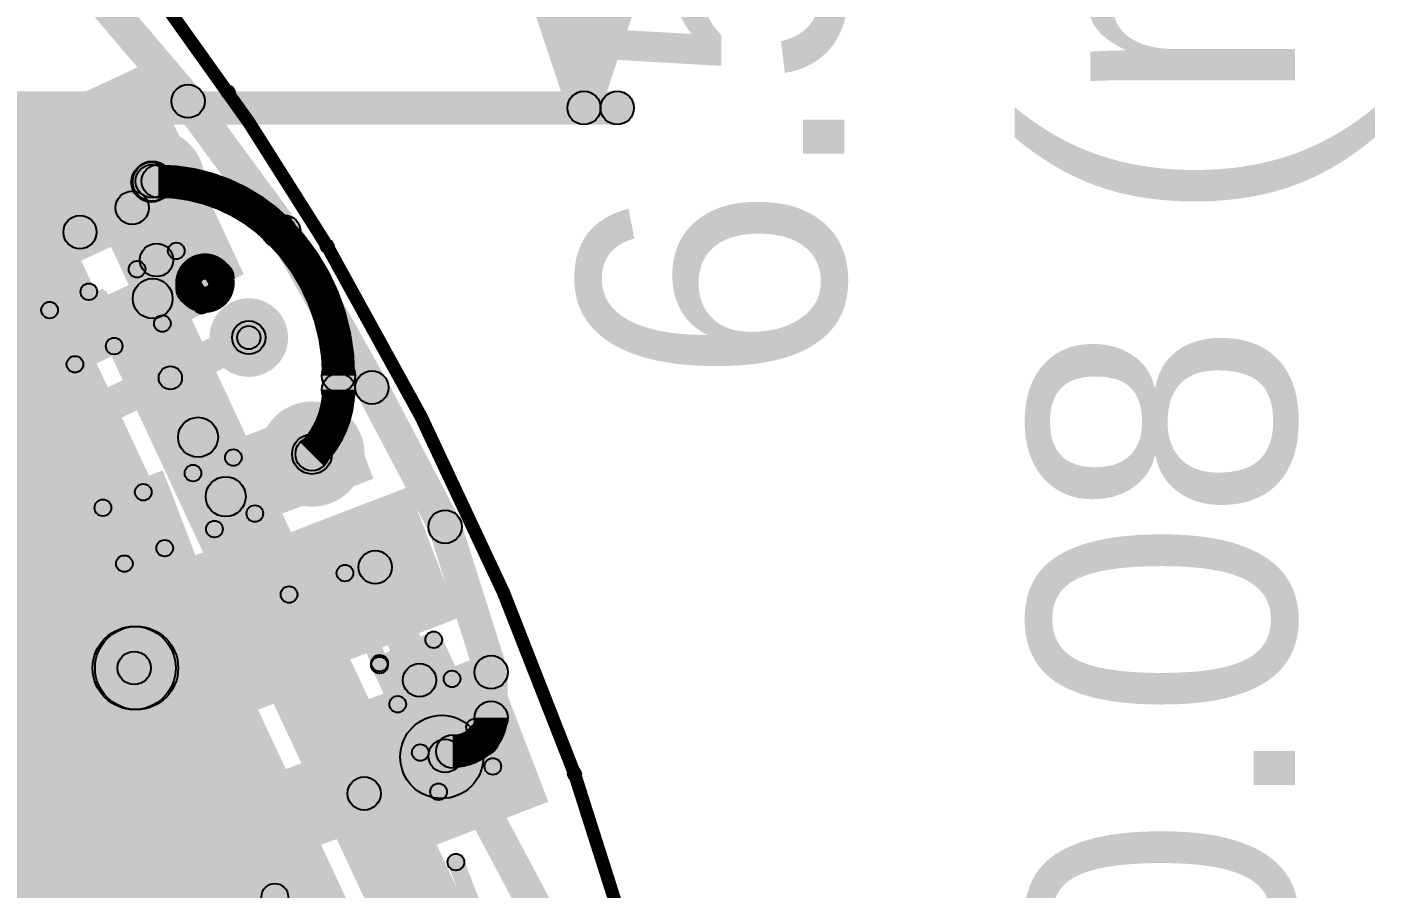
# Model space of a CAD drawing. Header units: millimetres. Extents: x -0.55 to 1.07, y -0.21 to 1.95.
# Drawn here: x 0.6694 to 1.0744, y 0.9516 to 1.2103 of the extents above; entities that cross this region are included whole.
import ezdxf

# ---------------------------------------------------------------- set-up
doc = ezdxf.new("R2010")
doc.units = ezdxf.units.MM
doc.header["$MEASUREMENT"] = 0
for name, color, linetype in [('BottomLayer', 5, 'Continuous'), ('BottomOverlay', 54, 'Continuous'), ('BottomPaste', 16, 'Continuous'), ('BottomSolder', 6, 'Continuous'), ('Mechanical1', 6, 'Continuous'), ('Mechanical2', 216, 'Continuous'), ('TopLayer', 1, 'Continuous'), ('TopOverlay', 2, 'Continuous'), ('TopPaste', 8, 'Continuous'), ('TopSolder', 216, 'Continuous'), ('ViaHoleLayer', 16, 'Continuous')]:
    doc.layers.add(name, color=color, linetype=linetype)

# ---------------------------------------------------------------- blocks, each defined once
blk = doc.blocks.new('48_SMD_M______B_15')
at = {"layer": 'BottomLayer'}
for points in [[(-0.1063, 0.1063), (0.1063, 0.1063), (0.1063, -0.1063), (-0.1063, -0.1063)], [(-0.11929, 0.08169), (-0.1378, 0.08169), (-0.1378, 0.09547), (-0.11929, 0.09547)], [(-0.11929, 0.06201), (-0.1378, 0.06201), (-0.1378, 0.07579), (-0.11929, 0.07579)], [(-0.11929, 0.04232), (-0.1378, 0.04232), (-0.1378, 0.0561), (-0.11929, 0.0561)], [(-0.11929, 0.02264), (-0.1378, 0.02264), (-0.1378, 0.03642), (-0.11929, 0.03642)], [(-0.11929, 0.00295), (-0.1378, 0.00295), (-0.1378, 0.01673), (-0.11929, 0.01673)], [(-0.11929, -0.01673), (-0.1378, -0.01673), (-0.1378, -0.00295), (-0.11929, -0.00295)], [(-0.11929, -0.03642), (-0.1378, -0.03642), (-0.1378, -0.02264), (-0.11929, -0.02264)], [(-0.11929, -0.0561), (-0.1378, -0.0561), (-0.1378, -0.04232), (-0.11929, -0.04232)], [(-0.11929, -0.07579), (-0.1378, -0.07579), (-0.1378, -0.06201), (-0.11929, -0.06201)], [(-0.11929, -0.09547), (-0.1378, -0.09547), (-0.1378, -0.08169), (-0.11929, -0.08169)], [(-0.11929, -0.11516), (-0.1378, -0.11516), (-0.1378, -0.10138), (-0.11929, -0.10138)], [(-0.10138, -0.11929), (-0.10138, -0.1378), (-0.11516, -0.1378), (-0.11516, -0.11929)], [(-0.08169, -0.11929), (-0.08169, -0.1378), (-0.09547, -0.1378), (-0.09547, -0.11929)]]:
    blk.add_hatch(color=5, dxfattribs=at).paths.add_polyline_path(points)
at = {"layer": 'BottomOverlay'}
h = blk.add_hatch(color=54, dxfattribs=at)
edge = h.paths.add_edge_path()
edge.add_arc((-0.15394, -0.11), 0.005, 0, 360)
h = blk.add_hatch(color=54, dxfattribs=at)
edge = h.paths.add_edge_path()
edge.add_arc((-0.14606, -0.11), 0.005, 0, 360)
h = blk.add_hatch(color=54, dxfattribs=at)
edge = h.paths.add_edge_path()
edge.add_arc((-0.13976, -0.12244), 0.005, 0, 360)
for points in [[(-0.13476, -0.13976), (-0.14476, -0.13976), (-0.14476, -0.12244), (-0.13476, -0.12244)], [(-0.12244, -0.13476), (-0.12244, -0.14476), (-0.13976, -0.14476), (-0.13976, -0.13476)]]:
    blk.add_hatch(color=54, dxfattribs=at).paths.add_polyline_path(points)
h = blk.add_hatch(color=54, dxfattribs=at)
edge = h.paths.add_edge_path()
edge.add_arc((-0.13976, -0.13976), 0.005, 0, 360)
h = blk.add_hatch(color=54, dxfattribs=at)
edge = h.paths.add_edge_path()
edge.add_arc((-0.13976, -0.13976), 0.005, 0, 360)
h = blk.add_hatch(color=54, dxfattribs=at)
edge = h.paths.add_edge_path()
edge.add_arc((-0.12244, -0.13976), 0.005, 0, 360)
at = {"layer": 'BottomPaste'}
for points in [[(-0.11929, 0.08169), (-0.1378, 0.08169), (-0.1378, 0.09547), (-0.11929, 0.09547)], [(-0.11929, 0.06201), (-0.1378, 0.06201), (-0.1378, 0.07579), (-0.11929, 0.07579)], [(-0.11929, 0.04232), (-0.1378, 0.04232), (-0.1378, 0.0561), (-0.11929, 0.0561)], [(-0.11929, 0.02264), (-0.1378, 0.02264), (-0.1378, 0.03642), (-0.11929, 0.03642)], [(-0.11929, 0.00295), (-0.1378, 0.00295), (-0.1378, 0.01673), (-0.11929, 0.01673)], [(-0.11929, -0.01673), (-0.1378, -0.01673), (-0.1378, -0.00295), (-0.11929, -0.00295)], [(-0.11929, -0.03642), (-0.1378, -0.03642), (-0.1378, -0.02264), (-0.11929, -0.02264)], [(-0.11929, -0.0561), (-0.1378, -0.0561), (-0.1378, -0.04232), (-0.11929, -0.04232)], [(-0.11929, -0.07579), (-0.1378, -0.07579), (-0.1378, -0.06201), (-0.11929, -0.06201)], [(-0.11929, -0.09547), (-0.1378, -0.09547), (-0.1378, -0.08169), (-0.11929, -0.08169)], [(-0.11929, -0.11516), (-0.1378, -0.11516), (-0.1378, -0.10138), (-0.11929, -0.10138)], [(-0.10138, -0.11929), (-0.10138, -0.1378), (-0.11516, -0.1378), (-0.11516, -0.11929)], [(-0.08169, -0.11929), (-0.08169, -0.1378), (-0.09547, -0.1378), (-0.09547, -0.11929)]]:
    blk.add_hatch(color=16, dxfattribs=at).paths.add_polyline_path(points)
at = {"layer": 'BottomSolder'}
for points in [[(-0.1103, 0.1103), (0.1103, 0.1103), (0.1103, -0.1103), (-0.1103, -0.1103)], [(-0.11529, 0.07769), (-0.1418, 0.07769), (-0.1418, 0.09947), (-0.11529, 0.09947)], [(-0.11529, 0.05801), (-0.1418, 0.05801), (-0.1418, 0.07979), (-0.11529, 0.07979)], [(-0.11529, 0.03832), (-0.1418, 0.03832), (-0.1418, 0.0601), (-0.11529, 0.0601)], [(-0.11529, 0.01864), (-0.1418, 0.01864), (-0.1418, 0.04042), (-0.11529, 0.04042)], [(-0.11529, -0.00105), (-0.1418, -0.00105), (-0.1418, 0.02073), (-0.11529, 0.02073)], [(-0.11529, -0.02073), (-0.1418, -0.02073), (-0.1418, 0.00105), (-0.11529, 0.00105)], [(-0.11529, -0.04042), (-0.1418, -0.04042), (-0.1418, -0.01864), (-0.11529, -0.01864)], [(-0.11529, -0.0601), (-0.1418, -0.0601), (-0.1418, -0.03832), (-0.11529, -0.03832)], [(-0.11529, -0.07979), (-0.1418, -0.07979), (-0.1418, -0.05801), (-0.11529, -0.05801)], [(-0.11529, -0.09947), (-0.1418, -0.09947), (-0.1418, -0.07769), (-0.11529, -0.07769)], [(-0.11529, -0.11916), (-0.1418, -0.11916), (-0.1418, -0.09738), (-0.11529, -0.09738)], [(-0.09738, -0.11529), (-0.09738, -0.1418), (-0.11916, -0.1418), (-0.11916, -0.11529)], [(-0.07769, -0.11529), (-0.07769, -0.1418), (-0.09947, -0.1418), (-0.09947, -0.11529)]]:
    blk.add_hatch(color=6, dxfattribs=at).paths.add_polyline_path(points)
at = {"layer": 'BottomOverlay', "const_width": 0.01}
blk.add_lwpolyline([(-0.14606, -0.11, 1), (-0.15394, -0.11, 1)], format="xyb", close=True, dxfattribs=at)
at = {"layer": 'BottomOverlay'}
for centre in [(-0.15394, -0.11), (-0.14606, -0.11), (-0.13976, -0.12244), (-0.13976, -0.13976), (-0.13976, -0.13976), (-0.12244, -0.13976)]:
    blk.add_circle(centre, 0.005, dxfattribs=at)
blk = doc.blocks.new('U_FL_R_SMT_1_80__24')
at = {"layer": 'TopLayer'}
for points in [[(-0.07913, 0.08366), (-0.03701, 0.08366), (-0.03701, -0.00295), (-0.07913, -0.00295)], [(0.03701, 0.08366), (0.07913, 0.08366), (0.07913, -0.00295), (0.03701, -0.00295)], [(-0.02008, -0.01529), (0.02008, -0.01529), (0.02008, -0.05742), (-0.02008, -0.05742)]]:
    blk.add_hatch(color=1, dxfattribs=at).paths.add_polyline_path(points)
at = {"layer": 'TopOverlay'}
h = blk.add_hatch(color=2, dxfattribs=at)
edge = h.paths.add_edge_path()
edge.add_arc((-0.055, 0.097), 0.0025, 0, 360)
for points in [[(0.058, 0.0995), (0.058, 0.0945), (-0.055, 0.0945), (-0.055, 0.0995)], [(-0.0625, -0.011), (-0.0575, -0.011), (-0.0575, -0.029), (-0.0625, -0.029)], [(0.0595, -0.011), (0.0645, -0.011), (0.0645, -0.029), (0.0595, -0.029)], [(-0.031, -0.0265), (-0.031, -0.0315), (-0.06, -0.0315), (-0.06, -0.0265)], [(0.062, -0.0265), (0.062, -0.0315), (0.033, -0.0315), (0.033, -0.0265)]]:
    blk.add_hatch(color=2, dxfattribs=at).paths.add_polyline_path(points)
h = blk.add_hatch(color=2, dxfattribs=at)
edge = h.paths.add_edge_path()
edge.add_arc((0.058, 0.097), 0.0025, 0, 360)
h = blk.add_hatch(color=2, dxfattribs=at)
edge = h.paths.add_edge_path()
edge.add_arc((-0.06, -0.011), 0.0025, 0, 360)
h = blk.add_hatch(color=2, dxfattribs=at)
edge = h.paths.add_edge_path()
edge.add_arc((0.062, -0.011), 0.0025, 0, 360)
h = blk.add_hatch(color=2, dxfattribs=at)
edge = h.paths.add_edge_path()
edge.add_arc((-0.06, -0.029), 0.0025, 0, 360)
h = blk.add_hatch(color=2, dxfattribs=at)
edge = h.paths.add_edge_path()
edge.add_arc((-0.06, -0.029), 0.0025, 0, 360)
h = blk.add_hatch(color=2, dxfattribs=at)
edge = h.paths.add_edge_path()
edge.add_arc((-0.031, -0.029), 0.0025, 0, 360)
h = blk.add_hatch(color=2, dxfattribs=at)
edge = h.paths.add_edge_path()
edge.add_arc((0.033, -0.029), 0.0025, 0, 360)
h = blk.add_hatch(color=2, dxfattribs=at)
edge = h.paths.add_edge_path()
edge.add_arc((0.062, -0.029), 0.0025, 0, 360)
h = blk.add_hatch(color=2, dxfattribs=at)
edge = h.paths.add_edge_path()
edge.add_arc((0.062, -0.029), 0.0025, 0, 360)
at = {"layer": 'TopPaste'}
for points in [[(-0.07913, 0.08366), (-0.03701, 0.08366), (-0.03701, -0.00295), (-0.07913, -0.00295)], [(0.03701, 0.08366), (0.07913, 0.08366), (0.07913, -0.00295), (0.03701, -0.00295)], [(-0.02008, -0.01529), (0.02008, -0.01529), (0.02008, -0.05742), (-0.02008, -0.05742)]]:
    blk.add_hatch(color=8, dxfattribs=at).paths.add_polyline_path(points)
at = {"layer": 'TopSolder'}
for points in [[(-0.08313, 0.08766), (-0.03301, 0.08766), (-0.03301, -0.00695), (-0.08313, -0.00695)], [(0.03301, 0.08766), (0.08313, 0.08766), (0.08313, -0.00695), (0.03301, -0.00695)], [(-0.02408, -0.01129), (0.02408, -0.01129), (0.02408, -0.06142), (-0.02408, -0.06142)]]:
    blk.add_hatch(color=216, dxfattribs=at).paths.add_polyline_path(points)
at = {"layer": 'TopOverlay'}
for centre in [(-0.055, 0.097), (0.058, 0.097), (-0.06, -0.011), (0.062, -0.011), (-0.06, -0.029), (-0.06, -0.029), (-0.031, -0.029), (0.033, -0.029), (0.062, -0.029), (0.062, -0.029)]:
    blk.add_circle(centre, 0.0025, dxfattribs=at)
blk = doc.blocks.new('CAP_0201_B_26')
at = {"layer": 'BottomLayer'}
for points in [[(-0.01772, 0.00591), (-0.00591, 0.00591), (-0.00591, -0.00591), (-0.01772, -0.00591)], [(0.00591, 0.00591), (0.01772, 0.00591), (0.01772, -0.00591), (0.00591, -0.00591)]]:
    blk.add_hatch(color=5, dxfattribs=at).paths.add_polyline_path(points)
at = {"layer": 'BottomOverlay'}
h = blk.add_hatch(color=54, dxfattribs=at)
edge = h.paths.add_edge_path()
edge.add_arc((-0.021, 0.009), 0.0025, 0, 360)
h = blk.add_hatch(color=54, dxfattribs=at)
edge = h.paths.add_edge_path()
edge.add_arc((-0.021, 0.009), 0.0025, 0, 360)
for points in [[(-0.0235, 0.009), (-0.0185, 0.009), (-0.0185, -0.009), (-0.0235, -0.009)], [(-0.008, 0.0115), (-0.008, 0.0065), (-0.021, 0.0065), (-0.021, 0.0115)], [(0.021, 0.0115), (0.021, 0.0065), (0.008, 0.0065), (0.008, 0.0115)], [(0.0185, 0.009), (0.0235, 0.009), (0.0235, -0.009), (0.0185, -0.009)], [(-0.008, -0.0065), (-0.008, -0.0115), (-0.021, -0.0115), (-0.021, -0.0065)], [(0.021, -0.0065), (0.021, -0.0115), (0.008, -0.0115), (0.008, -0.0065)]]:
    blk.add_hatch(color=54, dxfattribs=at).paths.add_polyline_path(points)
h = blk.add_hatch(color=54, dxfattribs=at)
edge = h.paths.add_edge_path()
edge.add_arc((-0.008, 0.009), 0.0025, 0, 360)
h = blk.add_hatch(color=54, dxfattribs=at)
edge = h.paths.add_edge_path()
edge.add_arc((0.008, 0.009), 0.0025, 0, 360)
h = blk.add_hatch(color=54, dxfattribs=at)
edge = h.paths.add_edge_path()
edge.add_arc((0.021, 0.009), 0.0025, 0, 360)
h = blk.add_hatch(color=54, dxfattribs=at)
edge = h.paths.add_edge_path()
edge.add_arc((0.021, 0.009), 0.0025, 0, 360)
h = blk.add_hatch(color=54, dxfattribs=at)
edge = h.paths.add_edge_path()
edge.add_arc((-0.021, -0.009), 0.0025, 0, 360)
h = blk.add_hatch(color=54, dxfattribs=at)
edge = h.paths.add_edge_path()
edge.add_arc((-0.021, -0.009), 0.0025, 0, 360)
h = blk.add_hatch(color=54, dxfattribs=at)
edge = h.paths.add_edge_path()
edge.add_arc((-0.008, -0.009), 0.0025, 0, 360)
h = blk.add_hatch(color=54, dxfattribs=at)
edge = h.paths.add_edge_path()
edge.add_arc((0.008, -0.009), 0.0025, 0, 360)
h = blk.add_hatch(color=54, dxfattribs=at)
edge = h.paths.add_edge_path()
edge.add_arc((0.021, -0.009), 0.0025, 0, 360)
h = blk.add_hatch(color=54, dxfattribs=at)
edge = h.paths.add_edge_path()
edge.add_arc((0.021, -0.009), 0.0025, 0, 360)
at = {"layer": 'BottomPaste'}
for points in [[(-0.01772, 0.00591), (-0.00591, 0.00591), (-0.00591, -0.00591), (-0.01772, -0.00591)], [(0.00591, 0.00591), (0.01772, 0.00591), (0.01772, -0.00591), (0.00591, -0.00591)]]:
    blk.add_hatch(color=16, dxfattribs=at).paths.add_polyline_path(points)
at = {"layer": 'BottomSolder'}
for points in [[(-0.01988, 0.00807), (-0.00374, 0.00807), (-0.00374, -0.00807), (-0.01988, -0.00807)], [(0.00374, 0.00807), (0.01988, 0.00807), (0.01988, -0.00807), (0.00374, -0.00807)]]:
    blk.add_hatch(color=6, dxfattribs=at).paths.add_polyline_path(points)
at = {"layer": 'BottomOverlay'}
for centre in [(-0.021, 0.009), (-0.021, 0.009), (-0.008, 0.009), (0.008, 0.009), (0.021, 0.009), (0.021, 0.009), (-0.021, -0.009), (-0.021, -0.009), (-0.008, -0.009), (0.008, -0.009), (0.021, -0.009), (0.021, -0.009)]:
    blk.add_circle(centre, 0.0025, dxfattribs=at)
blk = doc.blocks.new('CAP_0201_27')
at = {"layer": 'TopLayer'}
for points in [[(-0.01772, 0.00591), (-0.00591, 0.00591), (-0.00591, -0.00591), (-0.01772, -0.00591)], [(0.00591, 0.00591), (0.01772, 0.00591), (0.01772, -0.00591), (0.00591, -0.00591)]]:
    blk.add_hatch(color=1, dxfattribs=at).paths.add_polyline_path(points)
at = {"layer": 'TopOverlay'}
h = blk.add_hatch(color=2, dxfattribs=at)
edge = h.paths.add_edge_path()
edge.add_arc((-0.021, 0.009), 0.0025, 0, 360)
h = blk.add_hatch(color=2, dxfattribs=at)
edge = h.paths.add_edge_path()
edge.add_arc((-0.021, 0.009), 0.0025, 0, 360)
for points in [[(-0.0185, -0.009), (-0.0235, -0.009), (-0.0235, 0.009), (-0.0185, 0.009)], [(-0.008, 0.0115), (-0.008, 0.0065), (-0.021, 0.0065), (-0.021, 0.0115)], [(0.021, 0.0115), (0.021, 0.0065), (0.008, 0.0065), (0.008, 0.0115)], [(0.0235, -0.009), (0.0185, -0.009), (0.0185, 0.009), (0.0235, 0.009)], [(-0.008, -0.0065), (-0.008, -0.0115), (-0.021, -0.0115), (-0.021, -0.0065)], [(0.021, -0.0065), (0.021, -0.0115), (0.008, -0.0115), (0.008, -0.0065)]]:
    blk.add_hatch(color=2, dxfattribs=at).paths.add_polyline_path(points)
h = blk.add_hatch(color=2, dxfattribs=at)
edge = h.paths.add_edge_path()
edge.add_arc((-0.008, 0.009), 0.0025, 0, 360)
h = blk.add_hatch(color=2, dxfattribs=at)
edge = h.paths.add_edge_path()
edge.add_arc((0.008, 0.009), 0.0025, 0, 360)
h = blk.add_hatch(color=2, dxfattribs=at)
edge = h.paths.add_edge_path()
edge.add_arc((0.021, 0.009), 0.0025, 0, 360)
h = blk.add_hatch(color=2, dxfattribs=at)
edge = h.paths.add_edge_path()
edge.add_arc((0.021, 0.009), 0.0025, 0, 360)
h = blk.add_hatch(color=2, dxfattribs=at)
edge = h.paths.add_edge_path()
edge.add_arc((-0.021, -0.009), 0.0025, 0, 360)
h = blk.add_hatch(color=2, dxfattribs=at)
edge = h.paths.add_edge_path()
edge.add_arc((-0.021, -0.009), 0.0025, 0, 360)
h = blk.add_hatch(color=2, dxfattribs=at)
edge = h.paths.add_edge_path()
edge.add_arc((-0.008, -0.009), 0.0025, 0, 360)
h = blk.add_hatch(color=2, dxfattribs=at)
edge = h.paths.add_edge_path()
edge.add_arc((0.008, -0.009), 0.0025, 0, 360)
h = blk.add_hatch(color=2, dxfattribs=at)
edge = h.paths.add_edge_path()
edge.add_arc((0.021, -0.009), 0.0025, 0, 360)
h = blk.add_hatch(color=2, dxfattribs=at)
edge = h.paths.add_edge_path()
edge.add_arc((0.021, -0.009), 0.0025, 0, 360)
at = {"layer": 'TopPaste'}
for points in [[(-0.01772, 0.00591), (-0.00591, 0.00591), (-0.00591, -0.00591), (-0.01772, -0.00591)], [(0.00591, 0.00591), (0.01772, 0.00591), (0.01772, -0.00591), (0.00591, -0.00591)]]:
    blk.add_hatch(color=8, dxfattribs=at).paths.add_polyline_path(points)
at = {"layer": 'TopSolder'}
for points in [[(-0.01988, 0.00807), (-0.00374, 0.00807), (-0.00374, -0.00807), (-0.01988, -0.00807)], [(0.00374, 0.00807), (0.01988, 0.00807), (0.01988, -0.00807), (0.00374, -0.00807)]]:
    blk.add_hatch(color=216, dxfattribs=at).paths.add_polyline_path(points)
at = {"layer": 'TopOverlay'}
for centre in [(-0.021, 0.009), (-0.021, 0.009), (-0.008, 0.009), (0.008, 0.009), (0.021, 0.009), (0.021, 0.009), (-0.021, -0.009), (-0.021, -0.009), (-0.008, -0.009), (0.008, -0.009), (0.021, -0.009), (0.021, -0.009)]:
    blk.add_circle(centre, 0.0025, dxfattribs=at)
blk = doc.blocks.new('CAP_0201_31')
at = {"layer": 'TopLayer'}
for points in [[(-0.01772, 0.00591), (-0.00591, 0.00591), (-0.00591, -0.00591), (-0.01772, -0.00591)], [(0.00591, 0.00591), (0.01772, 0.00591), (0.01772, -0.00591), (0.00591, -0.00591)]]:
    blk.add_hatch(color=1, dxfattribs=at).paths.add_polyline_path(points)
at = {"layer": 'TopOverlay'}
h = blk.add_hatch(color=2, dxfattribs=at)
edge = h.paths.add_edge_path()
edge.add_arc((-0.021, 0.009), 0.0025, 0, 360)
h = blk.add_hatch(color=2, dxfattribs=at)
edge = h.paths.add_edge_path()
edge.add_arc((-0.021, 0.009), 0.0025, 0, 360)
for points in [[(-0.0185, -0.009), (-0.0235, -0.009), (-0.0235, 0.009), (-0.0185, 0.009)], [(-0.008, 0.0115), (-0.008, 0.0065), (-0.021, 0.0065), (-0.021, 0.0115)], [(0.021, 0.0115), (0.021, 0.0065), (0.008, 0.0065), (0.008, 0.0115)], [(0.0235, -0.009), (0.0185, -0.009), (0.0185, 0.009), (0.0235, 0.009)], [(-0.008, -0.0065), (-0.008, -0.0115), (-0.021, -0.0115), (-0.021, -0.0065)], [(0.021, -0.0065), (0.021, -0.0115), (0.008, -0.0115), (0.008, -0.0065)]]:
    blk.add_hatch(color=2, dxfattribs=at).paths.add_polyline_path(points)
h = blk.add_hatch(color=2, dxfattribs=at)
edge = h.paths.add_edge_path()
edge.add_arc((-0.008, 0.009), 0.0025, 0, 360)
h = blk.add_hatch(color=2, dxfattribs=at)
edge = h.paths.add_edge_path()
edge.add_arc((0.008, 0.009), 0.0025, 0, 360)
h = blk.add_hatch(color=2, dxfattribs=at)
edge = h.paths.add_edge_path()
edge.add_arc((0.021, 0.009), 0.0025, 0, 360)
h = blk.add_hatch(color=2, dxfattribs=at)
edge = h.paths.add_edge_path()
edge.add_arc((0.021, 0.009), 0.0025, 0, 360)
h = blk.add_hatch(color=2, dxfattribs=at)
edge = h.paths.add_edge_path()
edge.add_arc((-0.021, -0.009), 0.0025, 0, 360)
h = blk.add_hatch(color=2, dxfattribs=at)
edge = h.paths.add_edge_path()
edge.add_arc((-0.021, -0.009), 0.0025, 0, 360)
h = blk.add_hatch(color=2, dxfattribs=at)
edge = h.paths.add_edge_path()
edge.add_arc((-0.008, -0.009), 0.0025, 0, 360)
h = blk.add_hatch(color=2, dxfattribs=at)
edge = h.paths.add_edge_path()
edge.add_arc((0.008, -0.009), 0.0025, 0, 360)
h = blk.add_hatch(color=2, dxfattribs=at)
edge = h.paths.add_edge_path()
edge.add_arc((0.021, -0.009), 0.0025, 0, 360)
h = blk.add_hatch(color=2, dxfattribs=at)
edge = h.paths.add_edge_path()
edge.add_arc((0.021, -0.009), 0.0025, 0, 360)
at = {"layer": 'TopPaste'}
for points in [[(-0.01772, 0.00591), (-0.00591, 0.00591), (-0.00591, -0.00591), (-0.01772, -0.00591)], [(0.00591, 0.00591), (0.01772, 0.00591), (0.01772, -0.00591), (0.00591, -0.00591)]]:
    blk.add_hatch(color=8, dxfattribs=at).paths.add_polyline_path(points)
at = {"layer": 'TopSolder'}
for points in [[(-0.01988, 0.00807), (-0.00374, 0.00807), (-0.00374, -0.00807), (-0.01988, -0.00807)], [(0.00374, 0.00807), (0.01988, 0.00807), (0.01988, -0.00807), (0.00374, -0.00807)]]:
    blk.add_hatch(color=216, dxfattribs=at).paths.add_polyline_path(points)
at = {"layer": 'TopOverlay'}
for centre in [(-0.021, 0.009), (-0.021, 0.009), (-0.008, 0.009), (0.008, 0.009), (0.021, 0.009), (0.021, 0.009), (-0.021, -0.009), (-0.021, -0.009), (-0.008, -0.009), (0.008, -0.009), (0.021, -0.009), (0.021, -0.009)]:
    blk.add_circle(centre, 0.0025, dxfattribs=at)

msp = doc.modelspace()

# ---------------------------------------------------------------- hatches: boundary and pattern name
at = {"layer": 'BottomLayer'}
for points in [[(0.68779, 1.21557), (0.69541, 1.22205), (0.72159, 1.19124), (0.71397, 1.18476)], [(0.71375, 1.18504), (0.7218, 1.19096), (0.75062, 1.15177), (0.74257, 1.14585)], [(0.70276, 1.15976), (0.71124, 1.16824), (0.71136, 1.16812), (0.70288, 1.15964)], [(0.71312, 1.12873), (0.70112, 1.12873), (0.70112, 1.16388), (0.71312, 1.16388)], [(0.74224, 1.14636), (0.75095, 1.15127), (0.77735, 1.10446), (0.76865, 1.09954)], [(0.71404, 1.10178), (0.71084, 1.108), (0.7344, 1.12011), (0.7376, 1.11389)], [(0.76857, 1.09967), (0.77743, 1.10433), (0.79942, 1.0625), (0.79057, 1.05785)], [(0.71532, 1.08451), (0.7262, 1.08958), (0.73452, 1.07174), (0.72364, 1.06667)], [(0.73173, 1.06383), (0.72642, 1.07459), (0.75234, 1.08738), (0.75766, 1.07662)], [(0.79022, 1.05867), (0.79976, 1.06168), (0.81359, 1.01794), (0.80406, 1.01493)], [(0.76935, 1.04617), (0.77865, 1.04983), (0.79197, 1.01591), (0.78266, 1.01225)], [(0.81382, 1.00275), (0.80382, 1.00275), (0.80382, 1.01643), (0.81382, 1.01643)], [(0.77278, 0.97547), (0.76857, 0.98454), (0.79289, 0.99583), (0.7971, 0.98676)], [(0.79288, 0.99033), (0.80172, 0.99501), (0.83542, 0.93134), (0.82658, 0.92666)]]:
    msp.add_hatch(color=5, dxfattribs=at).paths.add_polyline_path(points)
h = msp.add_hatch(color=5, dxfattribs=at)
edge = h.paths.add_edge_path()
edge.add_arc((0.71778, 1.188), 0.005, 0, 360)
h = msp.add_hatch(color=5, dxfattribs=at)
edge = h.paths.add_edge_path()
edge.add_arc((0.71778, 1.188), 0.005, 0, 360)
h = msp.add_hatch(color=5, dxfattribs=at)
edge = h.paths.add_edge_path()
edge.add_arc((0.707, 1.164), 0.01181, 0, 360)
h = msp.add_hatch(color=5, dxfattribs=at)
edge = h.paths.add_edge_path()
edge.add_arc((0.707, 1.164), 0.006, 0, 360)
h = msp.add_hatch(color=5, dxfattribs=at)
edge = h.paths.add_edge_path()
edge.add_arc((0.70712, 1.16388), 0.006, 0, 360)
h = msp.add_hatch(color=5, dxfattribs=at)
edge = h.paths.add_edge_path()
edge.add_arc((0.70712, 1.16388), 0.006, 0, 360)
h = msp.add_hatch(color=5, dxfattribs=at)
edge = h.paths.add_edge_path()
edge.add_arc((0.74659, 1.14881), 0.005, 0, 360)
h = msp.add_hatch(color=5, dxfattribs=at)
edge = h.paths.add_edge_path()
edge.add_arc((0.74659, 1.14881), 0.005, 0, 360)
h = msp.add_hatch(color=5, dxfattribs=at)
edge = h.paths.add_edge_path()
edge.add_arc((0.70712, 1.12873), 0.006, 0, 360)
h = msp.add_hatch(color=5, dxfattribs=at)
edge = h.paths.add_edge_path()
edge.add_arc((0.736, 1.117), 0.01181, 0, 360)
h = msp.add_hatch(color=5, dxfattribs=at)
edge = h.paths.add_edge_path()
edge.add_arc((0.736, 1.117), 0.0035, 0, 360)
h = msp.add_hatch(color=5, dxfattribs=at)
edge = h.paths.add_edge_path()
edge.add_arc((0.71244, 1.10489), 0.0035, 0, 360)
h = msp.add_hatch(color=5, dxfattribs=at)
edge = h.paths.add_edge_path()
edge.add_arc((0.773, 1.102), 0.005, 0, 360)
h = msp.add_hatch(color=5, dxfattribs=at)
edge = h.paths.add_edge_path()
edge.add_arc((0.773, 1.102), 0.005, 0, 360)
h = msp.add_hatch(color=5, dxfattribs=at)
edge = h.paths.add_edge_path()
edge.add_arc((0.755, 1.082), 0.01181, 0, 360)
h = msp.add_hatch(color=5, dxfattribs=at)
edge = h.paths.add_edge_path()
edge.add_arc((0.72076, 1.08705), 0.006, 0, 360)
h = msp.add_hatch(color=5, dxfattribs=at)
edge = h.paths.add_edge_path()
edge.add_arc((0.755, 1.082), 0.006, 0, 360)
h = msp.add_hatch(color=5, dxfattribs=at)
edge = h.paths.add_edge_path()
edge.add_arc((0.72908, 1.06921), 0.006, 0, 360)
h = msp.add_hatch(color=5, dxfattribs=at)
edge = h.paths.add_edge_path()
edge.add_arc((0.72908, 1.06921), 0.006, 0, 360)
h = msp.add_hatch(color=5, dxfattribs=at)
edge = h.paths.add_edge_path()
edge.add_arc((0.79499, 1.06017), 0.005, 0, 360)
h = msp.add_hatch(color=5, dxfattribs=at)
edge = h.paths.add_edge_path()
edge.add_arc((0.79499, 1.06017), 0.005, 0, 360)
h = msp.add_hatch(color=5, dxfattribs=at)
edge = h.paths.add_edge_path()
edge.add_arc((0.774, 1.048), 0.01181, 0, 360)
h = msp.add_hatch(color=5, dxfattribs=at)
edge = h.paths.add_edge_path()
edge.add_arc((0.658, 1.045), 0.01181, 0, 360)
h = msp.add_hatch(color=5, dxfattribs=at)
edge = h.paths.add_edge_path()
edge.add_arc((0.774, 1.048), 0.005, 0, 360)
h = msp.add_hatch(color=5, dxfattribs=at)
edge = h.paths.add_edge_path()
edge.add_arc((0.80882, 1.01643), 0.005, 0, 360)
h = msp.add_hatch(color=5, dxfattribs=at)
edge = h.paths.add_edge_path()
edge.add_arc((0.80882, 1.01643), 0.005, 0, 360)
h = msp.add_hatch(color=5, dxfattribs=at)
edge = h.paths.add_edge_path()
edge.add_arc((0.78731, 1.01408), 0.005, 0, 360)
h = msp.add_hatch(color=5, dxfattribs=at)
edge = h.paths.add_edge_path()
edge.add_arc((0.80882, 1.00275), 0.005, 0, 360)
h = msp.add_hatch(color=5, dxfattribs=at)
edge = h.paths.add_edge_path()
edge.add_arc((0.80882, 1.00275), 0.005, 0, 360)
h = msp.add_hatch(color=5, dxfattribs=at)
edge = h.paths.add_edge_path()
edge.add_arc((0.80617, 0.99635), 0.005, 0, 360)
h = msp.add_hatch(color=5, dxfattribs=at)
edge = h.paths.add_edge_path()
edge.add_arc((0.80617, 0.99635), 0.005, 0, 360)
h = msp.add_hatch(color=5, dxfattribs=at)
edge = h.paths.add_edge_path()
edge.add_arc((0.7973, 0.99267), 0.005, 0, 360)
h = msp.add_hatch(color=5, dxfattribs=at)
edge = h.paths.add_edge_path()
edge.add_arc((0.7973, 0.99267), 0.005, 0, 360)
h = msp.add_hatch(color=5, dxfattribs=at)
edge = h.paths.add_edge_path()
edge.add_arc((0.79499, 0.9913), 0.005, 0, 360)
h = msp.add_hatch(color=5, dxfattribs=at)
edge = h.paths.add_edge_path()
edge.add_arc((0.77068, 0.98), 0.005, 0, 360)
at = {"layer": 'BottomSolder'}
h = msp.add_hatch(color=6, dxfattribs=at)
edge = h.paths.add_edge_path()
edge.add_arc((0.707, 1.164), 0.01581, 0, 360)
h = msp.add_hatch(color=6, dxfattribs=at)
edge = h.paths.add_edge_path()
edge.add_arc((0.755, 1.082), 0.01581, 0, 360)
h = msp.add_hatch(color=6, dxfattribs=at)
edge = h.paths.add_edge_path()
edge.add_arc((0.774, 1.048), 0.01581, 0, 360)
h = msp.add_hatch(color=6, dxfattribs=at)
edge = h.paths.add_edge_path()
edge.add_arc((0.658, 1.045), 0.01581, 0, 360)
at = {"layer": 'Mechanical1'}
for points in [[(0.84174, 1.186), (0.83174, 1.186), (0.83174, 1.31474), (0.84174, 1.31474)], [(0.812, 1.24442), (0.82148, 1.24758), (0.84148, 1.18758), (0.832, 1.18442)], [(0.84148, 1.18442), (0.832, 1.18758), (0.852, 1.24758), (0.86148, 1.24442)], [(0.32871, 1.181), (0.32871, 1.191), (0.84674, 1.191), (0.84674, 1.181)]]:
    msp.add_hatch(color=6, dxfattribs=at).paths.add_polyline_path(points)
h = msp.add_hatch(color=6, dxfattribs=at)
edge = h.paths.add_edge_path()
edge.add_arc((0.83674, 1.186), 0.005, 0, 360)
h = msp.add_hatch(color=6, dxfattribs=at)
edge = h.paths.add_edge_path()
edge.add_arc((0.83674, 1.186), 0.005, 0, 360)
h = msp.add_hatch(color=6, dxfattribs=at)
edge = h.paths.add_edge_path()
edge.add_arc((0.83674, 1.186), 0.005, 0, 360)
h = msp.add_hatch(color=6, dxfattribs=at)
edge = h.paths.add_edge_path()
edge.add_arc((0.84674, 1.186), 0.005, 0, 360)
at = {"layer": 'Mechanical2'}
h = msp.add_hatch(color=216, dxfattribs=at)
edge = h.paths.add_edge_path()
edge.add_arc((0.72982, 1.19077), 0.00197, 0, 360)
h = msp.add_hatch(color=216, dxfattribs=at)
edge = h.paths.add_edge_path()
edge.add_arc((0.72983, 1.19077), 0.00197, 0, 360)
msp.add_hatch(color=216, dxfattribs=at).paths.add_polyline_path([(0.73024, 1.18884), (0.72939, 1.19269), (0.72941, 1.19269), (0.73026, 1.18885)])
h = msp.add_hatch(color=216, dxfattribs=at)
edge = h.paths.add_edge_path()
edge.add_arc((0.75955, 1.14449), 0.00197, 0, 360)
h = msp.add_hatch(color=216, dxfattribs=at)
edge = h.paths.add_edge_path()
edge.add_arc((0.75955, 1.14449), 0.00197, 0, 360)
h = msp.add_hatch(color=216, dxfattribs=at)
edge = h.paths.add_edge_path()
edge.add_arc((0.83388, 0.98596), 0.00197, 0, 360)
h = msp.add_hatch(color=216, dxfattribs=at)
edge = h.paths.add_edge_path()
edge.add_arc((0.83388, 0.98596), 0.00197, 0, 360)
at = {"layer": 'TopLayer'}
for points in [[(0.45746, 1.03371), (0.72422, 1.15809), (0.70498, 1.19934), (0.43823, 1.07495)], [(0.66167, 1.1577), (0.66167, 1.1697), (0.7067, 1.1697), (0.7067, 1.1577)], [(0.66238, 1.158), (0.66238, 1.17), (0.707, 1.17), (0.707, 1.158)], [(0.707, 1.159), (0.707, 1.169), (0.70879, 1.169), (0.70879, 1.159)], [(0.7049, 1.12221), (0.73452, 1.13602), (0.72079, 1.16546), (0.69117, 1.15165)], [(0.48012, 1.01613), (0.69914, 1.11826), (0.69309, 1.13124), (0.47407, 1.0291)], [(0.58742, 1.0395), (0.58306, 1.0485), (0.73382, 1.1215), (0.73818, 1.1125)], [(0.768, 1.10131), (0.758, 1.10131), (0.758, 1.10553), (0.768, 1.10553)], [(0.76421, 1.09868), (0.71559, 1.08001), (0.72482, 1.05595), (0.77345, 1.07462)], [(0.72813, 1.03036), (0.71018, 1.07712), (0.64234, 1.05108), (0.66029, 1.00432)], [(0.78398, 1.07212), (0.72423, 1.04919), (0.73934, 1.00984), (0.79908, 1.03278)], [(0.71029, 1.06841), (0.69488, 1.06122), (0.71559, 1.01682), (0.731, 1.024)], [(0.70158, 1.00522), (0.70158, 1.03022), (0.7023, 1.03022), (0.7023, 1.00522)], [(0.6536, 0.99395), (0.65002, 1.00329), (0.69978, 1.02239), (0.70337, 1.01306)], [(0.62646, 0.91724), (0.61797, 0.94076), (0.78976, 1.00276), (0.79824, 0.97924)], [(0.65516, 0.91272), (0.65244, 0.92024), (0.74248, 0.95274), (0.7452, 0.94521)]]:
    msp.add_hatch(color=1, dxfattribs=at).paths.add_polyline_path(points)
h = msp.add_hatch(color=1, dxfattribs=at)
edge = h.paths.add_edge_path()
edge.add_arc((0.707, 1.164), 0.01181, 0, 360)
h = msp.add_hatch(color=1, dxfattribs=at)
edge = h.paths.add_edge_path()
edge.add_arc((0.7067, 1.1637), 0.006, 0, 360)
h = msp.add_hatch(color=1, dxfattribs=at)
edge = h.paths.add_edge_path()
edge.add_arc((0.707, 1.164), 0.006, 0, 360)
h = msp.add_hatch(color=1, dxfattribs=at)
edge = h.paths.add_edge_path()
edge.add_arc((0.707, 1.164), 0.005, 0, 360)
h = msp.add_hatch(color=1, dxfattribs=at)
edge = h.paths.add_edge_path()
edge.add_arc((0.70879, 1.164), 0.005, 0, 360)
h = msp.add_hatch(color=1, dxfattribs=at)
edge = h.paths.add_edge_path()
edge.add_arc((0.70879, 1.164), 0.005, 0, 360)
h = msp.add_hatch(color=1, dxfattribs=at)
edge = h.paths.add_edge_path()
edge.add_arc((0.74499, 1.14901), 0.005, 0, 360)
h = msp.add_hatch(color=1, dxfattribs=at)
edge = h.paths.add_edge_path()
edge.add_arc((0.74499, 1.14901), 0.005, 0, 360)
h = msp.add_hatch(color=1, dxfattribs=at)
edge = h.paths.add_edge_path()
edge.add_arc((0.745, 1.149), 0.005, 0, 360)
h = msp.add_hatch(color=1, dxfattribs=at)
edge = h.paths.add_edge_path()
edge.add_arc((0.745, 1.149), 0.005, 0, 360)
h = msp.add_hatch(color=1, dxfattribs=at)
edge = h.paths.add_edge_path()
edge.add_arc((0.736, 1.117), 0.01181, 0, 360)
h = msp.add_hatch(color=1, dxfattribs=at)
edge = h.paths.add_edge_path()
edge.add_arc((0.736, 1.117), 0.005, 0, 360)
h = msp.add_hatch(color=1, dxfattribs=at)
edge = h.paths.add_edge_path()
edge.add_arc((0.763, 1.10553), 0.005, 0, 360)
h = msp.add_hatch(color=1, dxfattribs=at)
edge = h.paths.add_edge_path()
edge.add_arc((0.763, 1.10553), 0.005, 0, 360)
h = msp.add_hatch(color=1, dxfattribs=at)
edge = h.paths.add_edge_path()
edge.add_arc((0.763, 1.10131), 0.005, 0, 360)
h = msp.add_hatch(color=1, dxfattribs=at)
edge = h.paths.add_edge_path()
edge.add_arc((0.763, 1.10131), 0.005, 0, 360)
h = msp.add_hatch(color=1, dxfattribs=at)
edge = h.paths.add_edge_path()
edge.add_arc((0.755, 1.082), 0.01181, 0, 360)
h = msp.add_hatch(color=1, dxfattribs=at)
edge = h.paths.add_edge_path()
edge.add_arc((0.755, 1.082), 0.005, 0, 360)
h = msp.add_hatch(color=1, dxfattribs=at)
edge = h.paths.add_edge_path()
edge.add_arc((0.774, 1.048), 0.01181, 0, 360)
h = msp.add_hatch(color=1, dxfattribs=at)
edge = h.paths.add_edge_path()
edge.add_arc((0.658, 1.045), 0.01181, 0, 360)
h = msp.add_hatch(color=1, dxfattribs=at)
edge = h.paths.add_edge_path()
edge.add_arc((0.70158, 1.01772), 0.0125, 0, 360)
h = msp.add_hatch(color=1, dxfattribs=at)
edge = h.paths.add_edge_path()
edge.add_arc((0.7023, 1.01772), 0.0125, 0, 360)
h = msp.add_hatch(color=1, dxfattribs=at)
edge = h.paths.add_edge_path()
edge.add_arc((0.70158, 1.01772), 0.005, 0, 360)
h = msp.add_hatch(color=1, dxfattribs=at)
edge = h.paths.add_edge_path()
edge.add_arc((0.794, 0.991), 0.0125, 0, 360)
h = msp.add_hatch(color=1, dxfattribs=at)
edge = h.paths.add_edge_path()
edge.add_arc((0.74384, 0.94898), 0.004, 0, 360)
at = {"layer": 'TopOverlay'}
h = msp.add_hatch(color=2, dxfattribs=at)
edge = h.paths.add_edge_path()
edge.add_arc((0.72982, 1.19077), 0.00197, 0, 360)
h = msp.add_hatch(color=2, dxfattribs=at)
edge = h.paths.add_edge_path()
edge.add_arc((0.72983, 1.19077), 0.00197, 0, 360)
msp.add_hatch(color=2, dxfattribs=at).paths.add_polyline_path([(0.73024, 1.18884), (0.72939, 1.19269), (0.72941, 1.19269), (0.73026, 1.18885)])
h = msp.add_hatch(color=2, dxfattribs=at)
edge = h.paths.add_edge_path()
edge.add_arc((0.75955, 1.14449), 0.00197, 0, 360)
h = msp.add_hatch(color=2, dxfattribs=at)
edge = h.paths.add_edge_path()
edge.add_arc((0.75956, 1.14449), 0.00197, 0, 360)
h = msp.add_hatch(color=2, dxfattribs=at)
edge = h.paths.add_edge_path()
edge.add_arc((0.75955, 1.14449), 0.00197, 0, 360)
h = msp.add_hatch(color=2, dxfattribs=at)
edge = h.paths.add_edge_path()
edge.add_arc((0.75956, 1.14449), 0.00197, 0, 360)
h = msp.add_hatch(color=2, dxfattribs=at)
edge = h.paths.add_edge_path()
edge.add_arc((0.75957, 1.14449), 0.00197, 0, 360)
h = msp.add_hatch(color=2, dxfattribs=at)
edge = h.paths.add_edge_path()
edge.add_arc((0.75957, 1.14449), 0.00197, 0, 360)
h = msp.add_hatch(color=2, dxfattribs=at)
edge = h.paths.add_edge_path()
edge.add_arc((0.83388, 0.98596), 0.00197, 0, 360)
h = msp.add_hatch(color=2, dxfattribs=at)
edge = h.paths.add_edge_path()
edge.add_arc((0.83388, 0.98596), 0.00197, 0, 360)
h = msp.add_hatch(color=2, dxfattribs=at)
edge = h.paths.add_edge_path()
edge.add_arc((0.83389, 0.98596), 0.00197, 0, 360)
h = msp.add_hatch(color=2, dxfattribs=at)
edge = h.paths.add_edge_path()
edge.add_arc((0.83389, 0.98596), 0.00197, 0, 360)
h = msp.add_hatch(color=2, dxfattribs=at)
edge = h.paths.add_edge_path()
edge.add_arc((0.83389, 0.98596), 0.00197, 0, 360)
h = msp.add_hatch(color=2, dxfattribs=at)
edge = h.paths.add_edge_path()
edge.add_arc((0.83389, 0.98596), 0.00197, 0, 360)
at = {"layer": 'TopSolder'}
h = msp.add_hatch(color=216, dxfattribs=at)
edge = h.paths.add_edge_path()
edge.add_arc((0.707, 1.164), 0.01581, 0, 360)
h = msp.add_hatch(color=216, dxfattribs=at)
edge = h.paths.add_edge_path()
edge.add_arc((0.755, 1.082), 0.01581, 0, 360)
h = msp.add_hatch(color=216, dxfattribs=at)
edge = h.paths.add_edge_path()
edge.add_arc((0.774, 1.048), 0.01581, 0, 360)
h = msp.add_hatch(color=216, dxfattribs=at)
edge = h.paths.add_edge_path()
edge.add_arc((0.658, 1.045), 0.01581, 0, 360)
at = {"layer": 'ViaHoleLayer'}
h = msp.add_hatch(color=16, dxfattribs=at)
edge = h.paths.add_edge_path()
edge.add_arc((0.707, 1.164), 0.00591, 0, 360)
h = msp.add_hatch(color=16, dxfattribs=at)
edge = h.paths.add_edge_path()
edge.add_arc((0.736, 1.117), 0.00591, 0, 360)
h = msp.add_hatch(color=16, dxfattribs=at)
edge = h.paths.add_edge_path()
edge.add_arc((0.755, 1.082), 0.00591, 0, 360)
h = msp.add_hatch(color=16, dxfattribs=at)
edge = h.paths.add_edge_path()
edge.add_arc((0.774, 1.048), 0.00591, 0, 360)

# ---------------------------------------------------------------- linework, layer by layer
at = {"layer": 'BottomLayer', "const_width": 0.01}
for points in [[(0.80882, 1.00275, -0.198912), (0.80617, 0.99635)], [(0.80617, 0.99635, -0.198912), (0.7973, 0.99267)]]:
    msp.add_lwpolyline(points, format="xyb", dxfattribs=at)
at = {"layer": 'BottomLayer'}
for centre, radius in [((0.71778, 1.188), 0.005), ((0.71778, 1.188), 0.005), ((0.707, 1.164), 0.006), ((0.70712, 1.16388), 0.006), ((0.70712, 1.16388), 0.006), ((0.74659, 1.14881), 0.005), ((0.74659, 1.14881), 0.005), ((0.70712, 1.12873), 0.006), ((0.736, 1.117), 0.0035), ((0.71244, 1.10489), 0.0035), ((0.773, 1.102), 0.005), ((0.773, 1.102), 0.005), ((0.72076, 1.08705), 0.006), ((0.755, 1.082), 0.006), ((0.72908, 1.06921), 0.006), ((0.72908, 1.06921), 0.006), ((0.79499, 1.06017), 0.005), ((0.79499, 1.06017), 0.005), ((0.774, 1.048), 0.005), ((0.80882, 1.01643), 0.005), ((0.80882, 1.01643), 0.005), ((0.78731, 1.01408), 0.005), ((0.80882, 1.00275), 0.005), ((0.80882, 1.00275), 0.005), ((0.80617, 0.99635), 0.005), ((0.80617, 0.99635), 0.005), ((0.7973, 0.99267), 0.005), ((0.7973, 0.99267), 0.005), ((0.79499, 0.9913), 0.005), ((0.77068, 0.98), 0.005)]:
    msp.add_circle(centre, radius, dxfattribs=at)
at = {"layer": 'Mechanical1'}
for centre in [(0.83674, 1.186), (0.83674, 1.186), (0.83674, 1.186), (0.84674, 1.186)]:
    msp.add_circle(centre, 0.005, dxfattribs=at)
at = {"layer": 'Mechanical2', "const_width": 0.00394}
for points in [[(0.68329, 1.25147, -0.041612), (0.75955, 1.14449)], [(0.75955, 1.14449, -0.048751), (0.83388, 0.98596)], [(0.83388, 0.98596, -0.04999), (0.88144, 0.79268)]]:
    msp.add_lwpolyline(points, format="xyb", dxfattribs=at)
at = {"layer": 'Mechanical2'}
for centre in [(0.72982, 1.19077), (0.72983, 1.19077), (0.75955, 1.14449), (0.75955, 1.14449), (0.83388, 0.98596), (0.83388, 0.98596)]:
    msp.add_circle(centre, 0.00197, dxfattribs=at)
at = {"layer": 'TopLayer', "const_width": 0.01}
for points in [[(0.70879, 1.164, -0.198851), (0.74499, 1.14901)], [(0.74499, 1.14901, -0.000049), (0.745, 1.149)], [(0.745, 1.149, -0.198862), (0.763, 1.10553)], [(0.763, 1.10131, -0.198912), (0.755, 1.082)]]:
    msp.add_lwpolyline(points, format="xyb", dxfattribs=at)
at = {"layer": 'TopLayer'}
for centre, radius in [((0.7067, 1.1637), 0.006), ((0.707, 1.164), 0.006), ((0.707, 1.164), 0.005), ((0.70879, 1.164), 0.005), ((0.70879, 1.164), 0.005), ((0.74499, 1.14901), 0.005), ((0.74499, 1.14901), 0.005), ((0.745, 1.149), 0.005), ((0.745, 1.149), 0.005), ((0.736, 1.117), 0.005), ((0.763, 1.10553), 0.005), ((0.763, 1.10553), 0.005), ((0.763, 1.10131), 0.005), ((0.763, 1.10131), 0.005), ((0.755, 1.082), 0.005), ((0.70158, 1.01772), 0.0125), ((0.7023, 1.01772), 0.0125), ((0.70158, 1.01772), 0.005), ((0.794, 0.991), 0.0125), ((0.74384, 0.94898), 0.004)]:
    msp.add_circle(centre, radius, dxfattribs=at)
at = {"layer": 'TopOverlay', "const_width": 0.00394}
for points in [[(0.68329, 1.25147, -0.041612), (0.75955, 1.14449)], [(0.6833, 1.25147, -0.041612), (0.75956, 1.14449)], [(0.68331, 1.25147, -0.041611), (0.75957, 1.14449)], [(0.75955, 1.14449, -0.048751), (0.83388, 0.98596)], [(0.75956, 1.14449, -0.048751), (0.83389, 0.98596)], [(0.75957, 1.14449, -0.048751), (0.83389, 0.98596)], [(0.83388, 0.98596, -0.04999), (0.88144, 0.79268)], [(0.83389, 0.98596, -0.04999), (0.88145, 0.79267)], [(0.83389, 0.98596, -0.04999), (0.88146, 0.79267)]]:
    msp.add_lwpolyline(points, format="xyb", dxfattribs=at)
at = {"layer": 'TopOverlay'}
for centre in [(0.72982, 1.19077), (0.72983, 1.19077), (0.75955, 1.14449), (0.75956, 1.14449), (0.75955, 1.14449), (0.75957, 1.14449), (0.75957, 1.14449), (0.75956, 1.14449), (0.83388, 0.98596), (0.83388, 0.98596), (0.83389, 0.98596), (0.83389, 0.98596), (0.83389, 0.98596), (0.83389, 0.98596)]:
    msp.add_circle(centre, 0.00197, dxfattribs=at)

# ---------------------------------------------------------------- block references
for name, p, rotation in [('48_SMD_M______B_15', (0.63338, 0.97028), 205), ('CAP_0201_27', (0.699, 1.126), 205), ('CAP_0201_31', (0.715, 1.065), 201), ('U_FL_R_SMT_1_80__24', (0.76006, 0.97797), 111), ('CAP_0201_B_26', (0.79231, 1.00337), 115)]:
    msp.add_blockref(name, p, dxfattribs=dict(rotation=rotation))

# ---------------------------------------------------------------- texts
at = {"layer": 'Mechanical1'}
for s, p in [('6.54 (mm)', (0.915, 1.103)), ('20.08 (mm)', (1.05036, 0.85385))]:
    msp.add_text(s, height=0.08, rotation=90, dxfattribs=at).set_placement(p)

doc.saveas('drawing.dxf')
